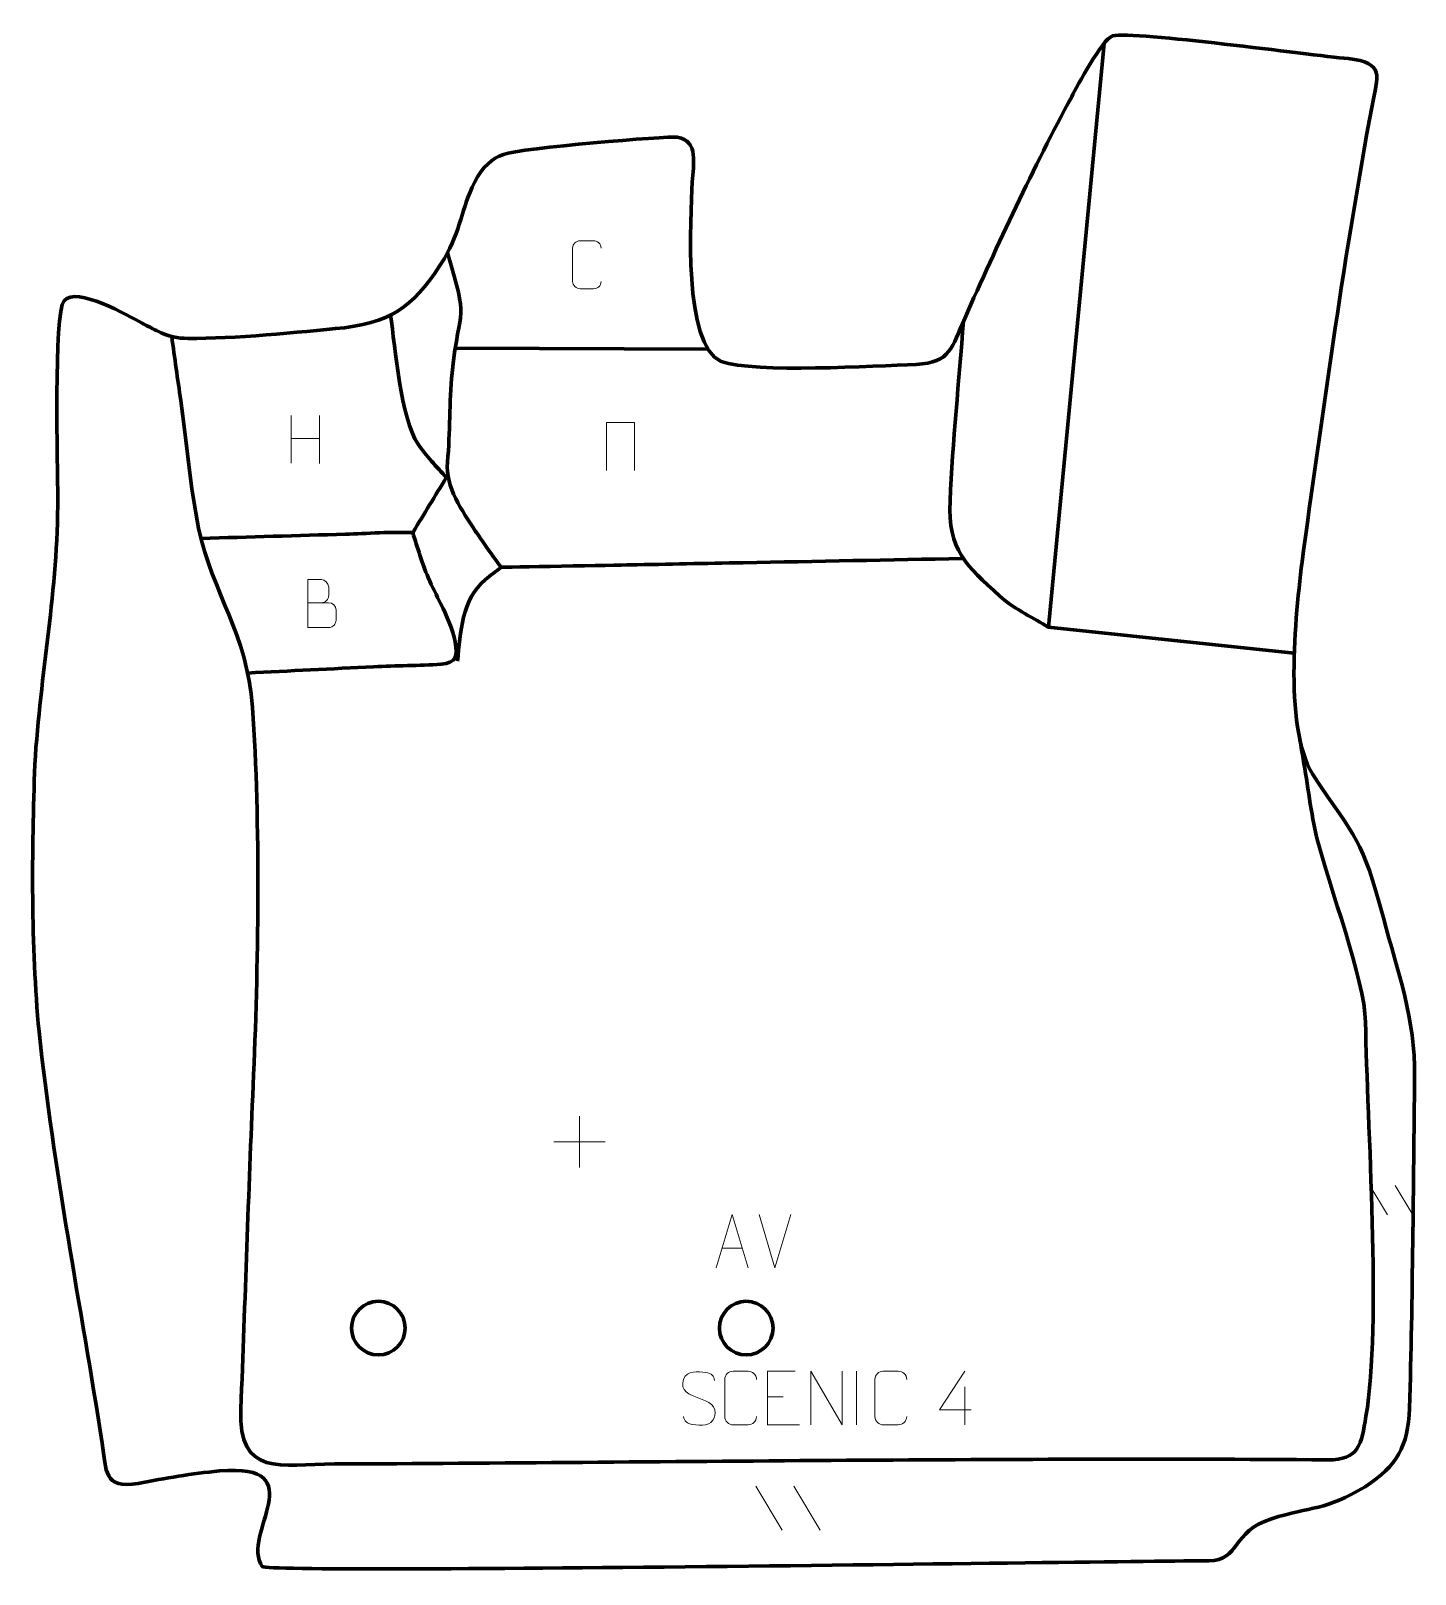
# Model space of a CAD drawing. Header units: millimetres. Extents: x -565 to 80, y 70 to 789.
import ezdxf

# ---------------------------------------------------------------- set-up
doc = ezdxf.new("R2010")
doc.units = ezdxf.units.MM
doc.header["$MEASUREMENT"] = 0
doc.layers.add('layer 2', color=7, linetype='Continuous')
doc.layers.add('layer 3', color=7, linetype='Continuous')

msp = doc.modelspace()

# ---------------------------------------------------------------- linework, layer by layer
at = {"layer": 'layer 2', "color": 142, "lineweight": 200}
for centre in [(-403.0939, 184.8857), (-231.6438, 184.8857)]:
    msp.add_ellipse(centre, major_axis=(0, 12.5), ratio=1, dxfattribs=at)
at = {"layer": 'layer 2', "color": 142, "lineweight": 158}
for points in [[(-90.7958, 511.4918), (-90.7958, 511.4918), (-64.8571, 783.5772), (-64.8571, 783.5772)], [(-367.4118, 641.4596), (-367.4118, 641.4596), (-249.0767, 641.0626), (-249.0767, 641.0626)]]:
    msp.add_open_spline(points, degree=3, dxfattribs=at)
at = {"layer": 'layer 2', "color": 250, "lineweight": 9}
for points, knots in [([(-299.2553, 672.6463), (-299.3805, 670.5653), (-300.8827, 669.2401), (-302.8064, 669.2304), (-302.8064, 669.2304), (-304.895, 669.2307), (-306.9836, 669.2307), (-309.0719, 669.2304), (-309.0719, 669.2304), (-310.7961, 669.136), (-312.5625, 670.8239), (-312.5525, 672.6307), (-312.5525, 672.6307), (-312.5521, 677.7989), (-312.5521, 682.9666), (-312.5525, 688.134), (-312.5525, 688.134), (-312.5487, 690.0491), (-310.9842, 691.589), (-309.0563, 691.5769), (-309.0563, 691.5769), (-306.9733, 691.5769), (-304.8898, 691.5769), (-302.8064, 691.5769), (-302.8064, 691.5769), (-301.0629, 691.6087), (-299.2792, 690.2728), (-299.2553, 688.0894)], [0, 0, 0, 0, 0.125, 0.125, 0.125, 0.125, 0.25, 0.25, 0.25, 0.25, 0.375, 0.375, 0.375, 0.375, 0.5, 0.5, 0.5, 0.5, 0.625, 0.625, 0.625, 0.625, 0.75, 0.75, 0.75, 0.75, 1, 1, 1, 1]), ([(-296.7972, 584.5602), (-296.7972, 584.5602), (-296.7972, 606.9105), (-296.7972, 606.9105), (-296.7972, 606.9105), (-296.7972, 606.9105), (-283.6789, 606.9105), (-283.6789, 606.9105), (-283.6789, 606.9105), (-283.6789, 606.9105), (-283.6789, 584.5602), (-283.6789, 584.5602)], [0, 0, 0, 0, 0.25, 0.25, 0.25, 0.25, 0.5, 0.5, 0.5, 0.5, 1, 1, 1, 1]), ([(-436.0708, 522.9175), (-432.8118, 522.9179), (-429.5524, 522.9179), (-426.2927, 522.9175), (-426.2927, 522.9175), (-424.5234, 522.902), (-422.8005, 521.347), (-422.8005, 519.5112), (-422.8005, 519.5112), (-422.8008, 518.5004), (-422.8008, 515.7691), (-422.8005, 514.758), (-422.8005, 514.758), (-422.7846, 513.0939), (-424.1659, 511.2901), (-426.2453, 511.3053), (-426.2453, 511.3053), (-429.5053, 511.3056), (-432.765, 511.3056), (-436.0243, 511.3053), (-436.0243, 511.3053), (-436.0243, 518.7557), (-436.0243, 526.2058), (-436.0243, 533.6556), (-436.0243, 533.6556), (-433.8982, 533.6556), (-431.7718, 533.6556), (-429.6453, 533.6556), (-429.6453, 533.6556), (-428.1398, 533.6714), (-426.2618, 531.9602), (-426.2459, 530.2025), (-426.2459, 530.2025), (-426.2463, 528.3519), (-426.2463, 528.2212), (-426.2459, 526.3703), (-426.2459, 526.3703), (-426.2305, 524.5197), (-427.8914, 522.902), (-429.6918, 522.9175)], [0, 0, 0, 0, 0.09090909, 0.09090909, 0.09090909, 0.09090909, 0.18181818, 0.18181818, 0.18181818, 0.18181818, 0.27272727, 0.27272727, 0.27272727, 0.27272727, 0.36363636, 0.36363636, 0.36363636, 0.36363636, 0.45454545, 0.45454545, 0.45454545, 0.45454545, 0.54545455, 0.54545455, 0.54545455, 0.54545455, 0.63636364, 0.63636364, 0.63636364, 0.63636364, 0.72727273, 0.72727273, 0.72727273, 0.72727273, 0.81818182, 0.81818182, 0.81818182, 0.81818182, 1, 1, 1, 1]), ([(-245.6275, 212.8934), (-245.6275, 212.8934), (-238.2565, 237.8469), (-238.2565, 237.8469), (-238.2565, 237.8469), (-238.2565, 237.8469), (-230.6866, 212.8934), (-230.6866, 212.8934)], [0, 0, 0, 0, 0.33333333, 0.33333333, 0.33333333, 0.33333333, 1, 1, 1, 1]), ([(-253.6733, 152.271), (-257.9216, 153.7414), (-262.8297, 155.5372), (-260.8246, 161.0575), (-260.8246, 161.0575), (-259.3211, 165.1974), (-254.1075, 164.8089), (-250.5039, 164.2078), (-250.5039, 164.2078), (-247.6433, 163.7306), (-246.7786, 162.5174), (-246.468, 160.4333)], [0, 0, 0, 0, 0.25, 0.25, 0.25, 0.25, 0.5, 0.5, 0.5, 0.5, 1, 1, 1, 1]), ([(-226.8277, 143.6338), (-226.9675, 141.3104), (-228.6447, 139.8308), (-230.7924, 139.82), (-230.7924, 139.82), (-233.1243, 139.8204), (-235.4562, 139.8204), (-237.7877, 139.82), (-237.7877, 139.82), (-239.7127, 139.7146), (-241.6848, 141.5991), (-241.6736, 143.6164), (-241.6736, 143.6164), (-241.6732, 149.3865), (-241.6732, 155.1562), (-241.6736, 160.9255), (-241.6736, 160.9255), (-241.6694, 163.0636), (-239.9227, 164.7828), (-237.7703, 164.7693), (-237.7703, 164.7693), (-235.4446, 164.7693), (-233.1185, 164.7693), (-230.7924, 164.7693), (-230.7924, 164.7693), (-228.8458, 164.8048), (-226.8544, 163.3133), (-226.8277, 160.8757)], [0, 0, 0, 0, 0.125, 0.125, 0.125, 0.125, 0.25, 0.25, 0.25, 0.25, 0.375, 0.375, 0.375, 0.375, 0.5, 0.5, 0.5, 0.5, 0.625, 0.625, 0.625, 0.625, 0.75, 0.75, 0.75, 0.75, 1, 1, 1, 1]), ([(-208.8097, 164.7696), (-208.8097, 164.7696), (-221.6836, 164.7696), (-221.6836, 164.7696), (-221.6836, 164.7696), (-221.6836, 164.7696), (-221.6836, 139.816), (-221.6836, 139.816), (-221.6836, 139.816), (-221.6836, 139.816), (-206.8178, 139.816), (-206.8178, 139.816)], [0, 0, 0, 0, 0.25, 0.25, 0.25, 0.25, 0.5, 0.5, 0.5, 0.5, 1, 1, 1, 1]), ([(-201.5781, 139.8161), (-201.5781, 139.8161), (-201.5781, 164.7696), (-201.5781, 164.7696), (-201.5781, 164.7696), (-201.5781, 164.7696), (-186.9233, 139.8161), (-186.9233, 139.8161), (-186.9233, 139.8161), (-186.9233, 139.8161), (-186.9233, 164.7696), (-186.9233, 164.7696)], [0, 0, 0, 0, 0.25, 0.25, 0.25, 0.25, 0.5, 0.5, 0.5, 0.5, 1, 1, 1, 1]), ([(-156.8277, 143.6338), (-156.9675, 141.3104), (-158.6447, 139.8308), (-160.7924, 139.82), (-160.7924, 139.82), (-163.1243, 139.8204), (-165.4562, 139.8204), (-167.7877, 139.82), (-167.7877, 139.82), (-169.7127, 139.7146), (-171.6848, 141.5991), (-171.6736, 143.6164), (-171.6736, 143.6164), (-171.6732, 149.3865), (-171.6732, 155.1562), (-171.6736, 160.9255), (-171.6736, 160.9255), (-171.6694, 163.0636), (-169.9227, 164.7828), (-167.7703, 164.7693), (-167.7703, 164.7693), (-165.4446, 164.7693), (-163.1185, 164.7693), (-160.7924, 164.7693), (-160.7924, 164.7693), (-158.8458, 164.8048), (-156.8544, 163.3133), (-156.8277, 160.8757)], [0, 0, 0, 0, 0.125, 0.125, 0.125, 0.125, 0.25, 0.25, 0.25, 0.25, 0.375, 0.375, 0.375, 0.375, 0.5, 0.5, 0.5, 0.5, 0.625, 0.625, 0.625, 0.625, 0.75, 0.75, 0.75, 0.75, 1, 1, 1, 1]), ([(-126.8399, 146.7094), (-126.8399, 146.7094), (-141.6616, 146.7094), (-141.6616, 146.7094), (-141.6616, 146.7094), (-141.6616, 146.7094), (-129.784, 164.7799), (-129.784, 164.7799)], [0, 0, 0, 0, 0.33333333, 0.33333333, 0.33333333, 0.33333333, 1, 1, 1, 1]), ([(-253.6733, 152.2709), (-249.6547, 150.6242), (-244.6252, 148.7359), (-246.4592, 143.3756), (-246.4592, 143.3756), (-247.919, 139.1092), (-252.8298, 139.3659), (-256.5559, 139.9206), (-256.5559, 139.9206), (-259.3059, 140.3304), (-260.5268, 141.5439), (-260.9048, 143.6561)], [0, 0, 0, 0, 0.25, 0.25, 0.25, 0.25, 0.5, 0.5, 0.5, 0.5, 1, 1, 1, 1])]:
    msp.add_open_spline(points, degree=3, knots=knots, dxfattribs=at)
at = {"layer": 'layer 2', "color": 142, "lineweight": 158}
for points, knots in [([(-370.8846, 685.9432), (-360.8077, 651.9302), (-365.2137, 663.5734), (-368.6998, 629.9905), (-368.6998, 629.9905), (-370.1204, 616.306), (-369.5884, 602.4751), (-370.8896, 588.3889), (-370.8896, 588.3889), (-371.9661, 576.7353), (-363.9648, 565.7377), (-357.7826, 556.169), (-357.7826, 556.169), (-356.6581, 554.4908), (-346.371, 539.74), (-345.8697, 539.4804), (-345.8697, 539.4804), (-345.5761, 539.3283), (-291.1783, 540.4398), (-285.745, 540.5434), (-285.745, 540.5434), (-268.1955, 540.878), (-250.6461, 541.2126), (-233.0966, 541.5472), (-233.0966, 541.5472), (-199.0005, 542.1973), (-164.9043, 542.8473), (-130.8082, 543.4974)], [0, 0, 0, 0, 0.125, 0.125, 0.125, 0.125, 0.25, 0.25, 0.25, 0.25, 0.375, 0.375, 0.375, 0.375, 0.5, 0.5, 0.5, 0.5, 0.625, 0.625, 0.625, 0.625, 0.75, 0.75, 0.75, 0.75, 1, 1, 1, 1]), ([(-397.4157, 656.9502), (-395.2387, 641.6869), (-392.7185, 608.878), (-384.6158, 596.8532), (-384.6158, 596.8532), (-380.9642, 591.434), (-375.807, 586.1357), (-371.447, 581.2005), (-371.447, 581.2005), (-376.6064, 572.7338), (-381.7657, 564.2672), (-386.9251, 555.8005)], [0, 0, 0, 0, 0.25, 0.25, 0.25, 0.25, 0.5, 0.5, 0.5, 0.5, 1, 1, 1, 1]), ([(-130.4221, 654.1172), (-132.464, 626.5102), (-135.4502, 597.8405), (-136.6539, 570.323), (-136.6539, 570.323), (-137.6624, 547.2684), (-129.278, 540.5235), (-113.4458, 525.8968), (-113.4458, 525.8968), (-108.0188, 520.8829), (-98.7286, 516.1419), (-92.1859, 512.3156), (-92.1859, 512.3156), (-92.1859, 512.3156), (-90.9252, 511.5685), (-90.9252, 511.5685), (-90.9252, 511.5685), (-90.9252, 511.5685), (23.7744, 499.464), (23.7744, 499.464)], [0, 0, 0, 0, 0.16666667, 0.16666667, 0.16666667, 0.16666667, 0.33333333, 0.33333333, 0.33333333, 0.33333333, 0.5, 0.5, 0.5, 0.5, 0.66666667, 0.66666667, 0.66666667, 0.66666667, 1, 1, 1, 1]), ([(-499.3852, 647.0136), (-497.9973, 637.0352), (-496.6093, 627.0567), (-495.2214, 617.0783), (-495.2214, 617.0783), (-492.5907, 597.8711), (-490.618, 576.4971), (-486.908, 557.6917), (-486.908, 557.6917), (-480.0953, 526.1411), (-464.4679, 509.6426), (-461.7278, 474.0043), (-461.7278, 474.0043), (-457.9724, 421.086), (-458.9915, 351.701), (-461.4391, 298.0467), (-461.4391, 298.0467), (-463.6948, 247.7446), (-465.139, 197.4271), (-467.2106, 147.1233), (-467.2106, 147.1233), (-468.5233, 115.246), (-448.5332, 121.3753), (-423.5112, 121.548), (-423.5112, 121.548), (-269.4972, 122.236), (-114.7615, 124.6384), (39.1677, 123.4955), (39.1677, 123.4955), (54.183, 123.3841), (54.9038, 130.5898), (57.1661, 143.758), (57.1661, 143.758), (64.4765, 186.3098), (57.7084, 280.9958), (56.9463, 327.3797), (56.9463, 327.3797), (56.6154, 347.516), (39.7872, 390.9269), (34.3389, 413.2329), (34.3389, 413.2329), (31.5849, 424.5076), (29.9197, 438.3765), (27.9036, 450.0961), (27.9036, 450.0961), (27.3981, 453.0345), (26.8929, 455.9729), (26.3878, 458.9114)], [0, 0, 0, 0, 0.07692308, 0.07692308, 0.07692308, 0.07692308, 0.15384615, 0.15384615, 0.15384615, 0.15384615, 0.23076923, 0.23076923, 0.23076923, 0.23076923, 0.30769231, 0.30769231, 0.30769231, 0.30769231, 0.38461538, 0.38461538, 0.38461538, 0.38461538, 0.46153846, 0.46153846, 0.46153846, 0.46153846, 0.53846154, 0.53846154, 0.53846154, 0.53846154, 0.61538462, 0.61538462, 0.61538462, 0.61538462, 0.69230769, 0.69230769, 0.69230769, 0.69230769, 0.76923077, 0.76923077, 0.76923077, 0.76923077, 0.84615385, 0.84615385, 0.84615385, 0.84615385, 1, 1, 1, 1]), ([(-464.018, 490.135), (-444.4455, 491.1237), (-424.8729, 492.1124), (-405.3004, 493.1011), (-405.3004, 493.1011), (-395.0289, 493.5554), (-383.9677, 493.5352), (-373.8579, 494.2758), (-373.8579, 494.2758), (-366.905, 494.7851), (-366.011, 497.7547), (-367.3352, 504.6441), (-367.3352, 504.6441), (-368.4256, 510.3172), (-371.3362, 517.0607), (-373.9225, 522.2827), (-373.9225, 522.2827), (-376.0102, 526.4265), (-378.0132, 530.3172), (-379.8797, 534.5848), (-379.8797, 534.5848), (-382.7453, 541.3211), (-384.8271, 548.5943), (-387.0704, 555.6019), (-387.0704, 555.6019), (-396.4828, 555.983), (-408.6871, 555.1511), (-418.375, 554.862), (-418.375, 554.862), (-440.8392, 554.1917), (-463.3034, 553.5213), (-485.7676, 552.851)], [0, 0, 0, 0, 0.11111111, 0.11111111, 0.11111111, 0.11111111, 0.22222222, 0.22222222, 0.22222222, 0.22222222, 0.33333333, 0.33333333, 0.33333333, 0.33333333, 0.44444444, 0.44444444, 0.44444444, 0.44444444, 0.55555556, 0.55555556, 0.55555556, 0.55555556, 0.66666667, 0.66666667, 0.66666667, 0.66666667, 0.77777778, 0.77777778, 0.77777778, 0.77777778, 1, 1, 1, 1]), ([(-366.248, 495.7454), (-364.6573, 509.3364), (-364.4923, 524.0904), (-353.2307, 533.6505), (-353.2307, 533.6505), (-350.913, 535.618), (-348.3312, 537.5325), (-345.9147, 539.3962)], [0, 0, 0, 0, 0.33333333, 0.33333333, 0.33333333, 0.33333333, 1, 1, 1, 1])]:
    msp.add_open_spline(points, degree=3, knots=knots, dxfattribs=at)
at = {"layer": 'layer 2', "color": 250, "lineweight": 9}
for points in [[(-443.6952, 610.0855), (-443.6952, 610.0855), (-443.6952, 587.8928), (-443.6952, 587.8928)], [(-430.5795, 610.0855), (-430.5795, 610.0855), (-430.5795, 587.7352), (-430.5795, 587.7352)], [(-443.6777, 599.4431), (-443.6777, 599.4431), (-430.5795, 599.4431), (-430.5795, 599.4431)], [(-309.3168, 283.6589), (-309.3168, 283.6589), (-309.3168, 259.681), (-309.3168, 259.681)], [(-321.3057, 271.6699), (-321.3057, 271.6699), (-297.3278, 271.6699), (-297.3278, 271.6699)], [(58.9084, 251.3565), (58.9084, 251.3565), (67.1799, 237.6128), (67.1799, 237.6128)], [(70.7693, 251.3565), (70.7693, 251.3565), (79.0408, 237.6128), (79.0408, 237.6128)], [(-218.268, 212.8861), (-218.268, 212.8861), (-225.5898, 237.8397), (-225.5898, 237.8397)], [(-210.9461, 237.8397), (-210.9461, 237.8397), (-218.2679, 212.8861), (-218.2679, 212.8861)], [(-242.9049, 222.1428), (-242.9049, 222.1428), (-233.4092, 222.1428), (-233.4092, 222.1428)], [(-180.2507, 164.7799), (-180.2507, 164.7799), (-180.2507, 139.8058), (-180.2507, 139.8058)], [(-221.6836, 152.8899), (-221.6836, 152.8899), (-214.5155, 152.8899), (-214.5155, 152.8899)], [(-129.784, 157.4705), (-129.784, 157.4705), (-129.784, 139.8058), (-129.784, 139.8058)], [(-227.2496, 111.1898), (-227.2496, 111.1898), (-214.8853, 90.6455), (-214.8853, 90.6455)], [(-209.5197, 111.1898), (-209.5197, 111.1898), (-197.1554, 90.6455), (-197.1554, 90.6455)]]:
    msp.add_open_spline(points, degree=3, dxfattribs=at)
at = {"layer": 'layer 3', "color": 242, "lineweight": 158}
msp.add_open_spline([(-506.4424, 649.6981), (-500.8253, 646.9319), (-496.4234, 646.1053), (-491.9006, 646.0674), (-491.9006, 646.0674), (-470.2904, 645.8868), (-440.5631, 648.9804), (-418.8336, 651.0522), (-418.8336, 651.0522), (-394.4919, 654.1813), (-385.0855, 662.9757), (-372.3475, 683.3108), (-372.3475, 683.3108), (-364.6381, 696.5133), (-364.3841, 706.6463), (-358.3147, 718.7376), (-358.3147, 718.7376), (-354.5735, 726.1905), (-350.0962, 729.8881), (-344.7668, 731.8469), (-344.7668, 731.8469), (-336.5814, 734.8552), (-268.2034, 740.4598), (-263.7899, 739.8125), (-263.7899, 739.8125), (-253.6404, 738.324), (-256.4294, 726.9607), (-256.7812, 719.0366), (-256.7812, 719.0366), (-257.4538, 702.0936), (-261.3101, 642.9471), (-243.3848, 635.389), (-243.3848, 635.389), (-227.4104, 629.7542), (-172.1566, 633.2666), (-152.4498, 633.9621), (-152.4498, 633.9621), (-136.2178, 634.902), (-135.8676, 641.7472), (-129.8571, 655.4197), (-129.8571, 655.4197), (-114.6506, 689.5521), (-97.7144, 725.9729), (-79.9853, 758.7194), (-79.9853, 758.7194), (-77.3362, 763.6124), (-65.9548, 785.282), (-60.9189, 787.0789), (-60.9189, 787.0789), (-50.2955, 789.3942), (30.3901, 778.1521), (48.8733, 776.4608), (48.8733, 776.4608), (66.073, 774.4573), (62.7005, 768.4848), (59.9895, 754.4393), (59.9895, 754.4393), (47.261, 686.0523), (37.6988, 616.1239), (28.032, 547.1963), (28.032, 547.1963), (24.6503, 520.6884), (18.2433, 465.6041), (32.403, 442.781), (32.403, 442.781), (52.9719, 411.8579), (55.1073, 413.9355), (65.2641, 376.0012), (65.2641, 376.0012), (72.1674, 350.5368), (80.0765, 328.9264), (79.8527, 302.0723), (79.8527, 302.0723), (79.2183, 250.6552), (78.9075, 198.9262), (77.5103, 147.5466), (77.5103, 147.5466), (76.6955, 129.6729), (71.8738, 120.9681), (56.7934, 110.9653), (56.7934, 110.9653), (37.9803, 99.6909), (31.9715, 101.8811), (13.0663, 95.9895), (13.0663, 95.9895), (-5.5219, 90.1967), (-1.3462, 76.5462), (-16.1382, 76.4842), (-16.1382, 76.4842), (-57.1261, 76.2997), (-452.5662, 70.2204), (-457.1872, 73.7767), (-457.1872, 73.7767), (-467.6132, 88.4164), (-432.5038, 122.0898), (-477.2, 118.2876), (-477.2, 118.2876), (-490.0881, 117.1247), (-502.3682, 114.9423), (-515.0183, 112.4373), (-515.0183, 112.4373), (-531.2263, 109.7823), (-529.8084, 118.2878), (-531.757, 131.2387), (-531.757, 131.2387), (-541.806, 194.7577), (-554.4093, 259.2218), (-561.2171, 323.0744), (-561.2171, 323.0744), (-565.0402, 363.073), (-564.6319, 407.3327), (-563.1829, 447.5659), (-563.1829, 447.5659), (-560.6764, 489.8167), (-552.2651, 529.0902), (-552.4986, 571.9984), (-552.4986, 571.9984), (-552.6143, 584.8116), (-554.4137, 657.9013), (-549.5829, 663.6474), (-549.5829, 663.6474), (-543.7464, 670.5898), (-519.5606, 656.5675), (-513.1646, 653.1643), (-513.1646, 653.1643), (-510.9275, 651.9899), (-508.699, 650.8355), (-506.4424, 649.6981)], degree=3, knots=[0, 0, 0, 0, 0.03030303, 0.03030303, 0.03030303, 0.03030303, 0.06060606, 0.06060606, 0.06060606, 0.06060606, 0.09090909, 0.09090909, 0.09090909, 0.09090909, 0.12121212, 0.12121212, 0.12121212, 0.12121212, 0.15151515, 0.15151515, 0.15151515, 0.15151515, 0.18181818, 0.18181818, 0.18181818, 0.18181818, 0.21212121, 0.21212121, 0.21212121, 0.21212121, 0.24242424, 0.24242424, 0.24242424, 0.24242424, 0.27272727, 0.27272727, 0.27272727, 0.27272727, 0.3030303, 0.3030303, 0.3030303, 0.3030303, 0.33333333, 0.33333333, 0.33333333, 0.33333333, 0.36363636, 0.36363636, 0.36363636, 0.36363636, 0.39393939, 0.39393939, 0.39393939, 0.39393939, 0.42424242, 0.42424242, 0.42424242, 0.42424242, 0.45454545, 0.45454545, 0.45454545, 0.45454545, 0.48484848, 0.48484848, 0.48484848, 0.48484848, 0.51515152, 0.51515152, 0.51515152, 0.51515152, 0.54545455, 0.54545455, 0.54545455, 0.54545455, 0.57575758, 0.57575758, 0.57575758, 0.57575758, 0.60606061, 0.60606061, 0.60606061, 0.60606061, 0.63636364, 0.63636364, 0.63636364, 0.63636364, 0.66666667, 0.66666667, 0.66666667, 0.66666667, 0.6969697, 0.6969697, 0.6969697, 0.6969697, 0.72727273, 0.72727273, 0.72727273, 0.72727273, 0.75757576, 0.75757576, 0.75757576, 0.75757576, 0.78787879, 0.78787879, 0.78787879, 0.78787879, 0.81818182, 0.81818182, 0.81818182, 0.81818182, 0.84848485, 0.84848485, 0.84848485, 0.84848485, 0.87878788, 0.87878788, 0.87878788, 0.87878788, 0.90909091, 0.90909091, 0.90909091, 0.90909091, 0.93939394, 0.93939394, 0.93939394, 0.93939394, 1, 1, 1, 1], dxfattribs=at)

doc.saveas('drawing.dxf')
